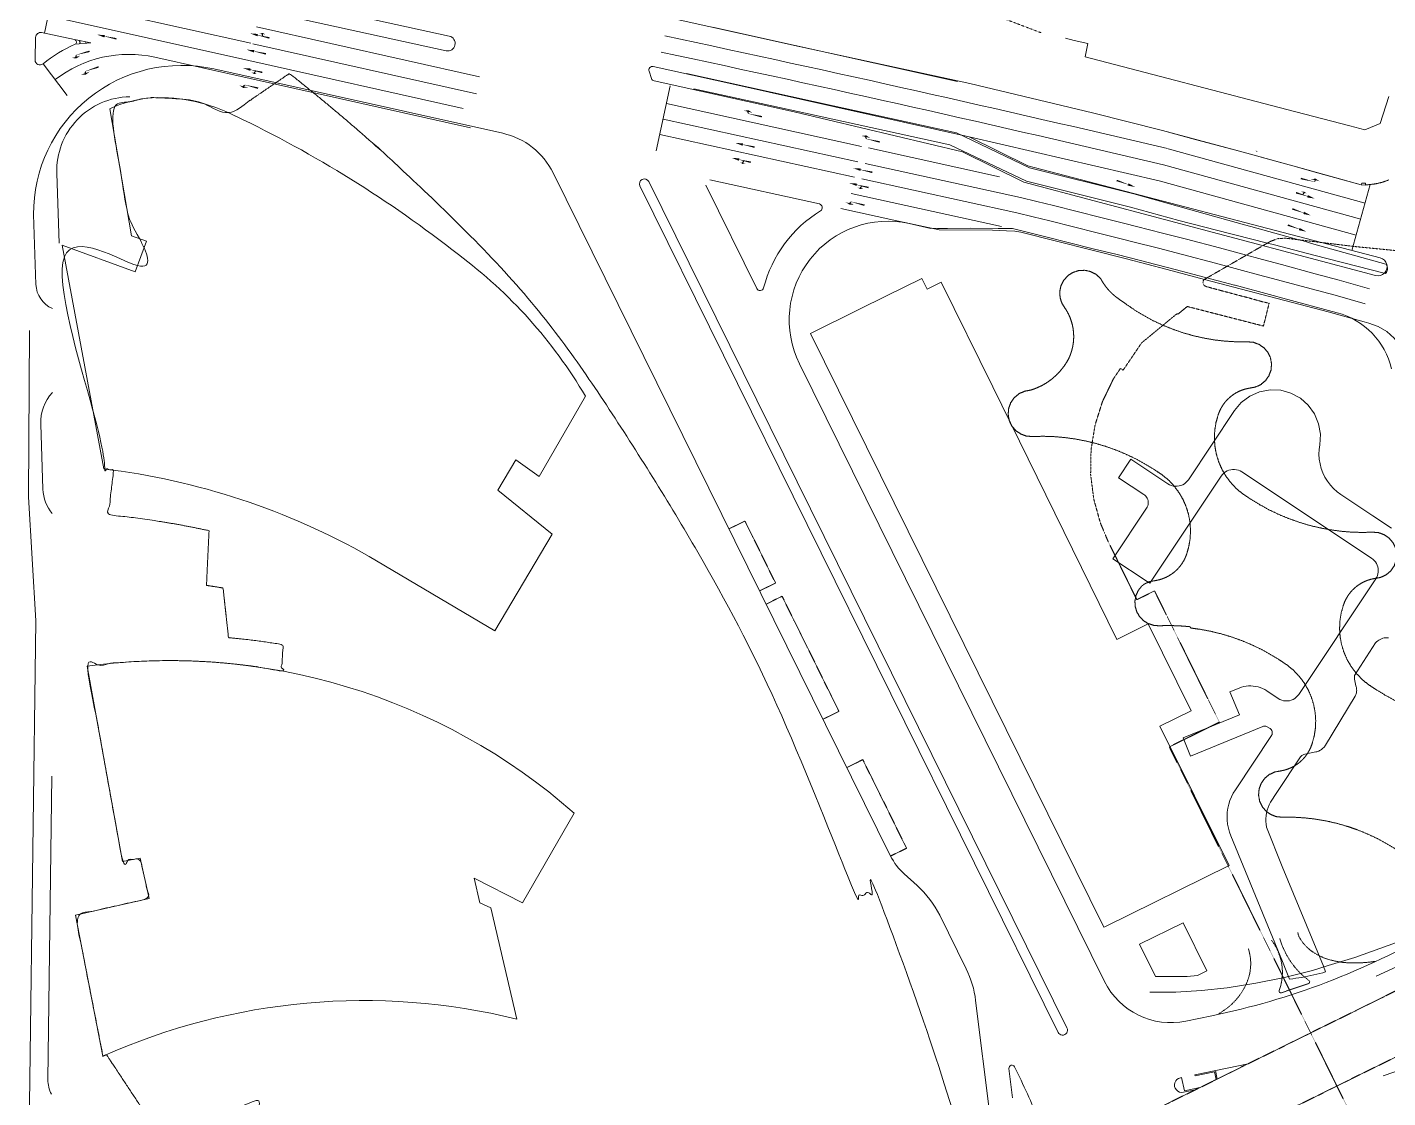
# Model space of a CAD drawing. Header units: millimetres. Extents: x 833924389 to 835767163, y 817400000 to 818811854.
# Drawn here: x 834952826 to 835228338, y 818385841 to 818602668 of the extents above; entities that cross this region are included whole.
import ezdxf

# ---------------------------------------------------------------- set-up
doc = ezdxf.new("R2010")
doc.units = ezdxf.units.MM
doc.header["$LTSCALE"] = 10
doc.header["$MEASUREMENT"] = 0
for name, pattern in [('11NW24A$0$DGN Style 5', [6.686246, 2.865534, -3.820712]), ('DGN Style 2', [15.39188, 9.235128, -6.156752]), ('DGN Style 3', [21.548632, 15.39188, -6.156752]), ('HIDDEN', [0.375, 0.25, -0.125])]:
    doc.linetypes.add(name, pattern=pattern)
doc.layers.add('01_Base_Plan', color=5, linetype='Continuous', lineweight=5)

msp = doc.modelspace()

# ---------------------------------------------------------------- hatches: boundary and pattern name
at = {"layer": '01_Base_Plan'}
h = msp.add_hatch(color=256, dxfattribs=at)
edge = h.paths.add_edge_path()
edge.add_line((835000670, 818600834), (835000588, 818600743))
edge.add_spline(control_points=[(835000588, 818600743), (835000395, 818600872), (835000287, 818601099), (835000326, 818601364)], knot_values=[0, 0, 0, 0, 1, 1, 1, 1], weights=[1, 0.9003281, 0.9003281, 1], degree=3, periodic=0)
edge.add_line((835000326, 818601364), (835000620, 818601283))
edge.add_spline(control_points=[(835000620, 818601283), (835000548, 818601150), (835000557, 818600981), (835000670, 818600834)], knot_values=[0, 0, 0, 0, 1, 1, 1, 1], weights=[1, 0.9003281, 0.9003281, 1], degree=3, periodic=0)
h = msp.add_hatch(color=256, dxfattribs=at)
edge = h.paths.add_edge_path()
edge.add_line((834962858, 818596706), (834962564, 818596625))
edge.add_spline(control_points=[(834962564, 818596625), (834962537, 818596909), (834962706, 818597101), (834962924, 818597131)], knot_values=[0, 0, 0, 0, 1, 1, 1, 1], weights=[1, 0.8263597, 0.8263597, 1], degree=3, periodic=0)
edge.add_line((834962924, 818597131), (834962945, 818597075))
edge.add_spline(control_points=[(834962945, 818597075), (834962793, 818596965), (834962781, 818596804), (834962858, 818596706)], knot_values=[0, 0, 0, 0, 1, 1, 1, 1], weights=[1, 0.8263597, 0.8263597, 1], degree=3, periodic=0)
h = msp.add_hatch(color=256, dxfattribs=at)
edge = h.paths.add_edge_path()
edge.add_line((834964754, 818593413), (834964464, 818593318))
edge.add_spline(control_points=[(834964464, 818593318), (834964423, 818593600), (834964582, 818593800), (834964798, 818593841)], knot_values=[0, 0, 0, 0, 1, 1, 1, 1], weights=[1, 0.8263597, 0.8263597, 1], degree=3, periodic=0)
edge.add_line((834964798, 818593841), (834964823, 818593786))
edge.add_spline(control_points=[(834964823, 818593786), (834964676, 818593668), (834964672, 818593507), (834964754, 818593413)], knot_values=[0, 0, 0, 0, 1, 1, 1, 1], weights=[1, 0.8263597, 0.8263597, 1], degree=3, periodic=0)
h = msp.add_hatch(color=256, dxfattribs=at)
edge = h.paths.add_edge_path()
edge.add_line((834999214, 818593738), (834999182, 818593856))
edge.add_spline(control_points=[(834999182, 818593856), (834998950, 818593825), (834998755, 818593669), (834998671, 818593414)], knot_values=[0, 0, 0, 0, 1, 1, 1, 1], weights=[1, 0.9003281, 0.9003281, 1], degree=3, periodic=0)
edge.add_line((834998671, 818593414), (834998971, 818593357))
edge.add_spline(control_points=[(834998971, 818593357), (834998965, 818593508), (834999048, 818593655), (834999214, 818593738)], knot_values=[0, 0, 0, 0, 1, 1, 1, 1], weights=[1, 0.9003281, 0.9003281, 1], degree=3, periodic=0)
h = msp.add_hatch(color=256, dxfattribs=at)
edge = h.paths.add_edge_path()
edge.add_line((834996796, 818590641), (834996500, 818590714))
edge.add_spline(control_points=[(834996500, 818590714), (834996616, 818590975), (834996856, 818591060), (834997061, 818590980)], knot_values=[0, 0, 0, 0, 1, 1, 1, 1], weights=[1, 0.8263597, 0.8263597, 1], degree=3, periodic=0)
edge.add_line((834997061, 818590980), (834997052, 818590920))
edge.add_spline(control_points=[(834997052, 818590920), (834996866, 818590898), (834996777, 818590764), (834996796, 818590641)], knot_values=[0, 0, 0, 0, 1, 1, 1, 1], weights=[1, 0.8263597, 0.8263597, 1], degree=3, periodic=0)
h = msp.add_hatch(color=256, dxfattribs=at)
edge = h.paths.add_edge_path()
edge.add_line((835098955, 818585510), (835098658, 818585578))
edge.add_spline(control_points=[(835098658, 818585578), (835098643, 818585293), (835098819, 818585108), (835099038, 818585088)], knot_values=[0, 0, 0, 0, 1, 1, 1, 1], weights=[1, 0.8263597, 0.8263597, 1], degree=3, periodic=0)
edge.add_line((835099038, 818585088), (835099058, 818585145))
edge.add_spline(control_points=[(835099058, 818585145), (835098901, 818585248), (835098882, 818585409), (835098955, 818585510)], knot_values=[0, 0, 0, 0, 1, 1, 1, 1], weights=[1, 0.8263597, 0.8263597, 1], degree=3, periodic=0)
h = msp.add_hatch(color=256, dxfattribs=at)
edge = h.paths.add_edge_path()
edge.add_line((835122803, 818580408), (835122505, 818580476))
edge.add_spline(control_points=[(835122505, 818580476), (835122490, 818580191), (835122667, 818580006), (835122886, 818579986)], knot_values=[0, 0, 0, 0, 1, 1, 1, 1], weights=[1, 0.8263597, 0.8263597, 1], degree=3, periodic=0)
edge.add_line((835122886, 818579986), (835122905, 818580043))
edge.add_spline(control_points=[(835122905, 818580043), (835122748, 818580147), (835122729, 818580307), (835122803, 818580408)], knot_values=[0, 0, 0, 0, 1, 1, 1, 1], weights=[1, 0.8263597, 0.8263597, 1], degree=3, periodic=0)
h = msp.add_hatch(color=256, dxfattribs=at)
edge = h.paths.add_edge_path()
edge.add_line((835098115, 818575543), (835098082, 818575660))
edge.add_spline(control_points=[(835098082, 818575660), (835097851, 818575631), (835097654, 818575475), (835097570, 818575221)], knot_values=[0, 0, 0, 0, 1, 1, 1, 1], weights=[1, 0.9003281, 0.9003281, 1], degree=3, periodic=0)
edge.add_line((835097570, 818575221), (835097870, 818575163))
edge.add_spline(control_points=[(835097870, 818575163), (835097865, 818575314), (835097948, 818575461), (835098115, 818575543)], knot_values=[0, 0, 0, 0, 1, 1, 1, 1], weights=[1, 0.9003281, 0.9003281, 1], degree=3, periodic=0)
h = msp.add_hatch(color=256, dxfattribs=at)
edge = h.paths.add_edge_path()
edge.add_line((835121959, 818570432), (835121927, 818570549))
edge.add_spline(control_points=[(835121927, 818570549), (835121696, 818570520), (835121499, 818570365), (835121413, 818570111)], knot_values=[0, 0, 0, 0, 1, 1, 1, 1], weights=[1, 0.9003281, 0.9003281, 1], degree=3, periodic=0)
edge.add_line((835121413, 818570111), (835121713, 818570052))
edge.add_spline(control_points=[(835121713, 818570052), (835121708, 818570203), (835121792, 818570350), (835121959, 818570432)], knot_values=[0, 0, 0, 0, 1, 1, 1, 1], weights=[1, 0.9003281, 0.9003281, 1], degree=3, periodic=0)
h = msp.add_hatch(color=256, dxfattribs=at)
edge = h.paths.add_edge_path()
edge.add_line((835213513, 818571718), (835213809, 818571646))
edge.add_spline(control_points=[(835213809, 818571646), (835213694, 818571385), (835213454, 818571298), (835213249, 818571378)], knot_values=[0, 0, 0, 0, 1, 1, 1, 1], weights=[1, 0.8263597, 0.8263597, 1], degree=3, periodic=0)
edge.add_line((835213249, 818571378), (835213257, 818571438))
edge.add_spline(control_points=[(835213257, 818571438), (835213444, 818571460), (835213533, 818571595), (835213513, 818571718)], knot_values=[0, 0, 0, 0, 1, 1, 1, 1], weights=[1, 0.8263597, 0.8263597, 1], degree=3, periodic=0)
h = msp.add_hatch(color=256, dxfattribs=at)
edge = h.paths.add_edge_path()
edge.add_line((835119574, 818566978), (835119279, 818567056))
edge.add_spline(control_points=[(835119279, 818567056), (835119398, 818567315), (835119640, 818567397), (835119844, 818567313)], knot_values=[0, 0, 0, 0, 1, 1, 1, 1], weights=[1, 0.8263597, 0.8263597, 1], degree=3, periodic=0)
edge.add_line((835119844, 818567313), (835119834, 818567254))
edge.add_spline(control_points=[(835119834, 818567254), (835119647, 818567235), (835119556, 818567102), (835119574, 818566978)], knot_values=[0, 0, 0, 0, 1, 1, 1, 1], weights=[1, 0.8263597, 0.8263597, 1], degree=3, periodic=0)
h = msp.add_hatch(color=256, dxfattribs=at)
edge = h.paths.add_edge_path()
edge.add_line((835210955, 818568829), (835210978, 818568710))
edge.add_spline(control_points=[(835210978, 818568710), (835211211, 818568722), (835211419, 818568863), (835211522, 818569111)], knot_values=[0, 0, 0, 0, 1, 1, 1, 1], weights=[1, 0.9003281, 0.9003281, 1], degree=3, periodic=0)
edge.add_line((835211522, 818569111), (835211227, 818569191))
edge.add_spline(control_points=[(835211227, 818569191), (835211221, 818569040), (835211127, 818568899), (835210955, 818568829)], knot_values=[0, 0, 0, 0, 1, 1, 1, 1], weights=[1, 0.9003281, 0.9003281, 1], degree=3, periodic=0)

# ---------------------------------------------------------------- linework, layer by layer
for p, q in [((834956331, 818601444), (834959221, 818615142)), ((834979101, 818613853), (835038285, 818600871)), ((835037637, 818597903), (834978478, 818610879)), ((834957803, 818608424), (834998089, 818599409)), ((834957081, 818604999), (834997719, 818595905)), ((834955733, 818601571), (834962415, 818600154)), ((834999250, 818602736), (835044423, 818592627)), ((835091604, 818602668), (835141206, 818591700)), ((834962415, 818600154), (834965741, 818599505)), ((834965741, 818599505), (834962513, 818599207)), ((834963337, 818599974), (834963568, 818599648)), ((834963568, 818599648), (834963397, 818599289)), ((834964623, 818599723), (834964730, 818599572)), ((834964730, 818599572), (834964651, 818599405)), ((834998485, 818599321), (835043801, 818589180)), ((834956065, 818595246), (834960884, 818588849)), ((834997721, 818595905), (835041126, 818586192)), ((835096118, 818591081), (835079608, 818594712)), ((835049125, 818581177), (834990643, 818594215)), ((834998000, 818592256), (835042577, 818582280)), ((835079247, 818592268), (835078738, 818593733)), ((835108106, 818585556), (835079794, 818591782)), ((835080218, 818577600), (835083029, 818590805)), ((835082260, 818587194), (835121743, 818578527)), ((835081592, 818584054), (835121054, 818575390)), ((835080947, 818580926), (835120369, 818572272)), ((835123184, 818578210), (835149695, 818572393)), ((835182047, 818571536), (835143544, 818580474)), ((835127663, 818434800), (835059309, 818573179)), ((835161586, 818399091), (835076909, 818570517)), ((835163379, 818399977), (835078702, 818571402)), ((835100554, 818549744), (835090216, 818570672)), ((835091049, 818571736), (835113239, 818566872)), ((835221083, 818557453), (835224795, 818570799)), ((835131422, 818562905), (835135839, 818561933)), ((835134001, 818551800), (835126714, 818548200)), ((835134001, 818551800), (835126714, 818548200)), ((835134001, 818551800), (835135067, 818549642)), ((835134001, 818551800), (835135067, 818549642)), ((835135067, 818549642), (835137894, 818551032)), ((835135067, 818549642), (835137894, 818551032)), ((835137894, 818551032), (835148331, 818529815)), ((835137894, 818551032), (835148331, 818529815)), ((835126714, 818548200), (835121335, 818545543)), ((835126714, 818548200), (835121335, 818545543)), ((835121335, 818545543), (835111453, 818540662)), ((835121335, 818545543), (835111453, 818540662)), ((835111453, 818540662), (835170867, 818420379)), ((835111453, 818540662), (835170867, 818420379)), ((835170987, 818409412), (835109191, 818534515)), ((835148331, 818529815), (835173484, 818478687)), ((835148331, 818529815), (835173484, 818478687)), ((835173484, 818478687), (835179808, 818481811)), ((835173484, 818478687), (835179808, 818481811)), ((835179808, 818481811), (835188505, 818464202)), ((835179808, 818481811), (835188505, 818464202)), ((835188474, 818480982), (835188477, 818480981)), ((835188505, 818464202), (835182182, 818461079)), ((835188505, 818464202), (835182182, 818461079)), ((835182182, 818461079), (835196240, 818432912)), ((835182182, 818461079), (835196240, 818432912)), ((835171058, 818420473), (835196240, 818432912)), ((835171058, 818420473), (835196240, 818432912)), ((835130406, 818431184), (835133034, 818428825)), ((835142964, 818411953), (835137606, 818422799)), ((835186871, 818421285), (835178041, 818416924)), ((835186871, 818421285), (835178041, 818416924)), ((835191687, 818411534), (835186871, 818421285)), ((835191687, 818411534), (835186871, 818421285)), ((835170867, 818420379), (835171058, 818420473)), ((835170867, 818420379), (835171058, 818420473)), ((835178041, 818416924), (835181277, 818410378)), ((835178041, 818416924), (835181277, 818410378)), ((835181277, 818410378), (835187708, 818410401)), ((835181277, 818410378), (835187708, 818410401)), ((835187708, 818410401), (835189805, 818410605)), ((835187708, 818410401), (835189805, 818410605)), ((835189805, 818410605), (835191687, 818411534)), ((835189805, 818410605), (835191687, 818411534)), ((835147741, 818382466), (835144880, 818405555)), ((835187465, 818401365), (835192727, 818402450)), ((835152361, 818385841), (835151624, 818391785)), ((835189278, 818390507), (835200057, 818392730)), ((835189328, 818390262), (835193246, 818391070)), ((835193246, 818391070), (835193565, 818389524)), ((835193440, 818391365), (835193797, 818389638)), ((834952601, 818330564), (834953371, 818389568)), ((835186340, 818389901), (835186585, 818389952)), ((835186585, 818389952), (835187140, 818387258)), ((835189278, 818390507), (835189328, 818390262)), ((835186946, 818386963), (835189408, 818387471)), ((835187140, 818387258), (835190295, 818387909))]:
    msp.add_line(p, q, dxfattribs=at)
at = {"layer": '01_Base_Plan', "linetype": 'Continuous'}
for p, q in [((834954526, 818600613), (834954432, 818596040)), ((835096118, 818591081), (835143544, 818580474)), ((835108106, 818585556), (835142210, 818577444)), ((835155456, 818574609), (835143544, 818580474)), ((835154661, 818571303), (835142210, 818577444)), ((834959307, 818558922), (834958820, 818573071)), ((835155456, 818574609), (835226820, 818555953)), ((835154661, 818571303), (835225874, 818552391)), ((834954592, 818550581), (834954116, 818564743)), ((835139158, 818561933), (835137163, 818561928)), ((834956021, 818509090), (834955567, 818522286)), ((834956021, 818509090), (834955567, 818522286)), ((834957021, 818389520), (834957823, 818450986))]:
    msp.add_line(p, q, dxfattribs=at)
at = {"layer": '01_Base_Plan', "linetype": 'HIDDEN', "ltscale": 10}
msp.add_line((835201625, 818577628), (835201875, 818577492), dxfattribs=at)
at = {"layer": '01_Base_Plan', "linetype": 'HIDDEN', "ltscale": 5}
msp.add_line((835185879, 818544576), (835187698, 818546077), dxfattribs=at)
msp.add_line((835185879, 818544576), (835187698, 818546077), dxfattribs=at)
at = {"layer": '01_Base_Plan', "linetype": 'DGN Style 2'}
for p, q in [((835098162, 818502653), (835094934, 818501058)), ((835104362, 818490100), (835098162, 818502653)), ((835104362, 818490100), (835101134, 818488506)), ((835105691, 818487411), (835102463, 818485816)), ((835117205, 818464100), (835105691, 818487411)), ((835117205, 818464100), (835113978, 818462505)), ((835122033, 818454326), (835118806, 818452731)), ((835130891, 818436394), (835122033, 818454326)), ((835329567, 818456688), (835174001, 818379862)), ((835130891, 818436394), (835127663, 818434800)), ((835310068, 818433675), (835194558, 818376630))]:
    msp.add_line(p, q, dxfattribs=at)
at = {"layer": '01_Base_Plan', "linetype": '11NW24A$0$DGN Style 5', "flags": 128}
msp.add_lwpolyline([(835131670, 818609440), (835134285, 818608337), (835136440, 818607620), (835140304, 818606926), (835140410, 818606907), (835147150, 818605710), (835158131, 818601546)], dxfattribs=at)
at = {"layer": '01_Base_Plan', "linetype": 'Continuous', "flags": 128}
for points in [[(835103670, 818600000), (835078060, 818605663)], [(835164849, 818600000), (835163087, 818600429)], [(835168575, 818585302), (835143710, 818591270), (835107623, 818599126), (835103670, 818600000)], [(835207925, 818586001), (835167051, 818596654), (835167565, 818599339), (835164849, 818600000)], [(835228541, 818588611), (835226788, 818583136), (835223663, 818581889), (835220643, 818582678)], [(835198301, 818577560), (835182691, 818581725), (835168575, 818585302)], [(835220643, 818582678), (835207925, 818586001)], [(835209865, 818574376), (835208389, 818574782), (835202525, 818576397), (835198301, 818577560)], [(835228374, 818571664), (835228281, 818571627), (835228188, 818571591), (835228094, 818571556), (835228000, 818571522), (835227905, 818571488), (835227811, 818571455), (835227715, 818571423), (835227620, 818571392), (835227524, 818571361), (835227429, 818571332), (835227333, 818571302), (835227236, 818571274), (835227140, 818571246), (835227043, 818571219), (835226946, 818571193), (835226849, 818571167), (835226752, 818571142), (835226655, 818571118), (835226558, 818571094), (835226461, 818571071), (835226364, 818571049), (835226266, 818571027), (835226169, 818571006), (835226071, 818570987), (835225973, 818570969), (835225875, 818570952), (835225777, 818570936), (835225678, 818570921), (835225579, 818570907), (835225480, 818570893), (835225381, 818570880), (835225281, 818570868), (835225182, 818570857), (835225082, 818570846), (835224983, 818570835), (835224883, 818570824), (835224783, 818570814), (835224683, 818570804), (835224584, 818570794), (835224484, 818570783), (835224384, 818570773), (835224284, 818570762), (835224185, 818570752), (835224085, 818570740), (835223986, 818570728), (835223832, 818570709), (835223817, 818571098), (835223069, 818571099), (835222963, 818570769), (835209865, 818574376)]]:
    msp.add_lwpolyline(points, dxfattribs=at)
at = {"layer": '01_Base_Plan', "flags": 128}
for points in [[(835228559, 818571740), (835228188, 818571591), (835227811, 818571455), (835227429, 818571332), (835227043, 818571219), (835226655, 818571118), (835226266, 818571027), (835225875, 818570952), (835225281, 818570868), (835223838, 818570710), (835222963, 818570769), (835213392, 818573405), (835209865, 818574376), (835208390, 818574782), (835208389, 818574782), (835202666, 818576358), (835202525, 818576397), (835198301, 818577560), (835189315, 818579958), (835182691, 818581725), (835168575, 818585302), (835143710, 818591270), (835107623, 818599126), (835103670, 818600000)], [(835087829, 818590177), (835110407, 818585252), (835139684, 818578853), (835155153, 818571492), (835176251, 818566241), (835186039, 818563539), (835196293, 818560911), (835197340, 818560643), (835203964, 818558945), (835205407, 818558575), (835213392, 818556529), (835227900, 818552810), (835227930, 818552840), (835228051, 818553000), (835228141, 818553180), (835228211, 818553369), (835228262, 818553561), (835228281, 818553760), (835228270, 818553961), (835228230, 818554150), (835228180, 818554350), (835228090, 818554529), (835227980, 818554689), (835227973, 818554698), (835213392, 818558756), (835211171, 818559374), (835210294, 818559619), (835200609, 818562314), (835199342, 818562666), (835189661, 818565361), (835176935, 818568922), (835155753, 818574213), (835140992, 818581255), (835115998, 818586720), (835086303, 818593271)], [(835223753, 818567051), (835183840, 818578044)], [(835122496, 818575074), (835153932, 818568174), (835157301, 818567350), (835160670, 818566526), (835170248, 818564099), (835175095, 818562910), (835177476, 818562313), (835182721, 818560986), (835187573, 818559728), (835194244, 818557962), (835198987, 818556700), (835202978, 818555625), (835206822, 818554589), (835213646, 818552752), (835218509, 818551445), (835224660, 818549712)], [(835222856, 818563797), (835182943, 818574790)], [(835121811, 818571955), (835153209, 818565063), (835156540, 818564249), (835159895, 818563429), (835169471, 818561002), (835174323, 818559811), (835176692, 818559218), (835181924, 818557894), (835186758, 818556641), (835193419, 818554878), (835198155, 818553617), (835202141, 818552544), (835205986, 818551507), (835212810, 818549671), (835217654, 818548369), (835223786, 818546641)], [(835221960, 818560543), (835182047, 818571536)], [(835119705, 818568997), (835150149, 818562315)], [(835117604, 818565966), (835128315, 818563615), (835137502, 818561598), (835148321, 818561574), (835151112, 818561453), (835152787, 818561360), (835154002, 818561124), (835175432, 818555769), (835183630, 818553606), (835191220, 818551604), (835216280, 818544994), (835223565, 818542973), (835224490, 818542726), (835226403, 818542072), (835228146, 818541048), (835229648, 818539695), (835230843, 818538059), (835231708, 818536227), (835232210, 818534265), (835233463, 818527863), (835235074, 818521541), (835237037, 818515319), (835238176, 818512307)], [(834953305, 818541227), (834953093, 818507534), (834954583, 818482472), (834953371, 818389568)], [(835229111, 818501185), (835225286, 818503731), (835218853, 818508013), (835218076, 818508586), (835217358, 818509232), (835216705, 818509944), (835216124, 818510715), (835215621, 818511539), (835215199, 818512408), (835214863, 818513313), (835214615, 818514246), (835214459, 818515199), (835214396, 818516163), (835214426, 818517128), (835214548, 818518086), (835214682, 818520238), (835214327, 818522366), (835213501, 818524358), (835212247, 818526113), (835210629, 818527539), (835208732, 818528564), (835206652, 818529135), (835204497, 818529222), (835202378, 818528820), (835200404, 818527951), (835198677, 818526659), (835197286, 818525011), (835187979, 818511028), (835187740, 818510716), (835187463, 818510438), (835187152, 818510199), (835186813, 818510002), (835186451, 818509851), (835186072, 818509749), (835185683, 818509697), (835185290, 818509696), (835184901, 818509747), (835184522, 818509847), (835184159, 818509997), (835183819, 818510193), (835176327, 818515180), (835173833, 818511434), (835178933, 818508039), (835179141, 818507880), (835179327, 818507695), (835179486, 818507488), (835179617, 818507262), (835179718, 818507020), (835179786, 818506768), (835179821, 818506508), (835179821, 818506247), (835179788, 818505987), (835179720, 818505734), (835179621, 818505493), (835179490, 818505266), (835172672, 818495023), (835179605, 818490409), (835179738, 818490320), (835179738, 818490320), (835180165, 818490036), (835194628, 818511765), (835194866, 818512077), (835195143, 818512355), (835195454, 818512594), (835195793, 818512791), (835196156, 818512942), (835196535, 818513044), (835196924, 818513096), (835197316, 818513097), (835197705, 818513046), (835198084, 818512945), (835198447, 818512796), (835198787, 818512600), (835225066, 818495108), (835225353, 818494891), (835225612, 818494641), (835225839, 818494362), (835226031, 818494058), (835226186, 818493733), (835226300, 818493392), (835226373, 818493040), (835226403, 818492681), (835226390, 818492322), (835226334, 818491967), (835226236, 818491620), (835226097, 818491289), (835225901, 818490948), (835210321, 818467542), (835210083, 818467230), (835209806, 818466952), (835209495, 818466713), (835209156, 818466516), (835208793, 818466365), (835208414, 818466263), (835208025, 818466211), (835207633, 818466210), (835207244, 818466261), (835206865, 818466362), (835206502, 818466511), (835206162, 818466707), (835203833, 818468257), (835203416, 818468511), (835202980, 818468730), (835202527, 818468912), (835202062, 818469058), (835201586, 818469165), (835201102, 818469233), (835200615, 818469261), (835200127, 818469250), (835199642, 818469199), (835199162, 818469109), (835198692, 818468981), (835198233, 818468814), (835196370, 818468051), (835198280, 818463430), (835186882, 818458718), (835188415, 818455061), (835203032, 818461054), (835203187, 818461104), (835203347, 818461127), (835203510, 818461124), (835203670, 818461095), (835203896, 818461004), (835204502, 818460604), (835204698, 818460432), (835204844, 818460216), (835204894, 818460095), (835204928, 818459968), (835204946, 818459839), (835204946, 818459708), (835204929, 818459578), (835204895, 818459452), (835204845, 818459331), (835204780, 818459218), (835197472, 818448238), (835197049, 818447543), (835196684, 818446816), (835196379, 818446061), (835196137, 818445284), (835195959, 818444490), (835195845, 818443684), (835195798, 818442871), (835195817, 818442057), (835195902, 818441248), (835196053, 818440448), (835196268, 818439663), (835196547, 818438898), (835206991, 818413467), (835207915, 818411219), (835208467, 818409875), (835209082, 818409952), (835209696, 818410038), (835210309, 818410132), (835210921, 818410235), (835211532, 818410345), (835212140, 818410464), (835212747, 818410590), (835213353, 818410725), (835213956, 818410868), (835214558, 818411019), (835215157, 818411178), (835215755, 818411345), (835215291, 818412469), (835206965, 818432701), (835203797, 818440664), (835203712, 818441232), (835203670, 818441805), (835203671, 818442380), (835203715, 818442953), (835203801, 818443521), (835203930, 818444081), (835204101, 818444629), (835204312, 818445164), (835204562, 818445681), (835205861, 818447667), (835210683, 818454911), (835210794, 818455033), (835210919, 818455141), (835211054, 818455234), (835211200, 818455312), (835211354, 818455372), (835211513, 818455415), (835213767, 818455881), (835213967, 818455929), (835214163, 818455990), (835214354, 818456064), (835214540, 818456152), (835214719, 818456252), (835214891, 818456364), (835215055, 818456488), (835215209, 818456623), (835215354, 818456768), (835215489, 818456923), (835215612, 818457087), (835215724, 818457259), (835221699, 818467182), (835221786, 818467339), (835221860, 818467503), (835221922, 818467672), (835221971, 818467845), (835222007, 818468021), (835222029, 818468200), (835222037, 818468380), (835222032, 818468560), (835222013, 818468739), (835221981, 818468916), (835221935, 818469090), (835221876, 818469260), (835221605, 818470643), (835221590, 818470772), (835221582, 818470944), (835221587, 818471074), (835221596, 818471369), (835225871, 818477964), (835226070, 818478179), (835226289, 818478373), (835226527, 818478545), (835226780, 818478691), (835227047, 818478812), (835227324, 818478906), (835227610, 818478971), (835227900, 818479008), (835228193, 818479015), (835228485, 818478994)], [(835250000, 818428876), (835248892, 818427702), (835246283, 818425388), (835242439, 818422989), (835242141, 818422828), (835238455, 818420832), (835234346, 818418923), (835230128, 818417270), (835221690, 818414239), (835216289, 818412604), (835213108, 818411640), (835207390, 818410236), (835201621, 818409056), (835195810, 818408101), (835190612, 818407540), (835185391, 818407246), (835180162, 818407219)], [(835246874, 818420303), (835237603, 818415793), (835225983, 818410444)], [(835227389, 818390299), (835233471, 818392406), (835240704, 818395213), (835247940, 818398331), (835278760, 818414145)]]:
    msp.add_lwpolyline(points, dxfattribs=at)
msp.add_lwpolyline([(834958475, 818592048, -0.2241879), (834978666, 818596582), (834978666, 818596583), (834997975, 818592262)], format="xyb", dxfattribs=at)
for points in [[(834968316, 818513210, -0.0995112), (835022090, 818495481), (835047508, 818480424), (835059118, 818500024), (835048109, 818508882), (835051744, 818515064), (835056472, 818511688), (835065880, 818527916, 0.0998214), (835040137, 818556623), (835040128, 818556629, 0.0556131), (834995039, 818584662), (834995036, 818584664, 0.1262887), (834978112, 818588387), (834978090, 818588397, 0.0873271), (834969547, 818586165), (834973961, 818560434), (834976980, 818559320), (834974683, 818553101), (834959913, 818558555)], [(834964942, 818473257), (834972118, 818433716), (834975677, 818434362), (834977520, 818426234), (834962583, 818422847), (834968166, 818394266, -0.167027), (835051939, 818401772), (835046679, 818424321), (835044495, 818425300), (835043337, 818430323), (835053089, 818425356), (835063596, 818443490, 0.2173474)]]:
    msp.add_lwpolyline(points, format="xyb", close=True, dxfattribs=at)
at = {"layer": '01_Base_Plan', "linetype": 'Continuous', "flags": 128}
msp.add_lwpolyline([(835135839, 818561933), (835143915, 818561934), (835149438, 818561907), (835152351, 818561882), (835159109, 818560230), (835168684, 818557803), (835173539, 818556612), (835178274, 818555425), (835181116, 818554701), (835184021, 818553951), (835187855, 818552950), (835197324, 818550430), (835197461, 818550394), (835205141, 818548324), (835207104, 818547794), (835218082, 818544846, -0.2769183), (835229094, 818533456)], format="xyb", dxfattribs=at)
at = {"layer": '01_Base_Plan', "linetype": 'HIDDEN', "ltscale": 20}
msp.add_lwpolyline([(835235513, 818556888), (835221697, 818558239), (835207703, 818559932), (835206177, 818559881), (835204551, 818559281), (835200921, 818557207), (835191666, 818551858), (835191140, 818551559), (835191035, 818551411), (835190939, 818551204), (835190917, 818550932), (835191077, 818550473), (835191282, 818550265), (835191584, 818550137), (835194598, 818549320), (835195912, 818548972), (835198668, 818548237), (835199828, 818547942), (835202920, 818547077), (835204311, 818546758), (835203157, 818542144), (835187733, 818546105), (835185879, 818544576), (835185638, 818544637), (835178497, 818538748), (835174746, 818533211), (835174215, 818533571), (835172776, 818531448), (835170571, 818526872), (835169058, 818522071), (835168250, 818517103), (835168164, 818512070), (835168801, 818507077), (835170149, 818502222), (835171722, 818498471), (835177518, 818486736), (835181105, 818488508), (835194236, 818461925), (835184104, 818456920), (835287927, 818246731)], dxfattribs=at)
at = {"layer": '01_Base_Plan', "linetype": 'DGN Style 3', "flags": 128}
for points in [[(835225980, 818413485), (835224387, 818413292), (835223690, 818413229), (835222892, 818413178), (835222092, 818413153), (835221292, 818413151), (835220492, 818413174), (835219794, 818413214), (835219196, 818413271), (835218601, 818413351), (835218011, 818413453), (835217423, 818413577), (835216842, 818413723), (835216171, 818413921), (835215603, 818414117), (835215046, 818414340), (835214592, 818414548), (835214059, 818414824), (835213541, 818415127), (835213039, 818415455), (835212637, 818415753), (835212253, 818416073), (835212032, 818416275), (835211818, 818416486), (835211478, 818416852), (835211160, 818417238), (835210981, 818417478), (835210809, 818417725), (835210544, 818418148), (835210358, 818418492), (835210221, 818418883), (835210110, 818419308)], [(835193909, 818402692), (835195507, 818403789), (835195907, 818404089), (835196371, 818404470), (835196744, 818404803), (835197172, 818405223), (835197581, 818405662), (835197969, 818406119), (835198274, 818406515), (835198622, 818407005), (835198944, 818407510), (835199243, 818408031), (835199473, 818408475), (835199725, 818409019), (835199952, 818409574), (835200117, 818410046), (835200258, 818410526), (835200372, 818411013), (835200463, 818411504), (835200529, 818411999), (835200568, 818412498), (835200583, 818412998), (835200571, 818413498), (835200525, 818414096), (835200457, 818414591), (835200367, 818415071), (835200239, 818415596), (835200083, 818416087)], [(835206447, 818418135), (835206764, 818417186), (835206915, 818416779), (835207139, 818416223), (835207427, 818415584), (835207696, 818415048), (835208034, 818414435), (835208345, 818413922), (835208731, 818413339), (835209083, 818412853), (835209452, 818412380), (835209839, 818411921), (835210242, 818411476), (835210805, 818410908), (835211320, 818410433), (835211855, 818409982), (835212489, 818409495), (835212529, 818409327), (835212517, 818409228), (835212483, 818409134), (835212427, 818409051), (835212353, 818408986), (835206742, 818407116), (835206614, 818407108), (835206519, 818407136), (835206434, 818407189), (835206370, 818407266), (835206332, 818407358), (835206321, 818407457), (835206339, 818407555), (835206452, 818407877), (835206571, 818408259), (835206651, 818408548), (835206743, 818408937), (835206804, 818409230), (835206872, 818409625), (835206913, 818409922), (835206955, 818410320), (835206976, 818410619), (835206992, 818411019), (835206993, 818411419), (835206979, 818411818), (835206950, 818412217), (835206919, 818412516), (835206864, 818412912), (835206813, 818413207), (835206686, 818413794), (835206528, 818414373), (835206337, 818414941), (835206192, 818415314), (835206074, 818415590), (835205948, 818415862), (835205769, 818416220), (835205476, 818416743), (835204791, 818417766)]]:
    msp.add_lwpolyline(points, dxfattribs=at)
at = {"layer": '01_Base_Plan'}
for centre, radius, start, end in [((834955526, 818600592), 1000, 78.03009, 178.82089), ((834103260, 814001802), 4702089, 76.715726, 77.987069), ((834962312, 818599665), 500, 293.79639, 78.03009), ((834103260, 814001802), 4698716, 76.715726, 77.987069), ((835079447, 818593979), 750, 77.59855, 199.15699), ((835079955, 818592514), 750, 199.15699, 257.59855), ((835077805, 818570960), 1000, 26.28742, 206.28742), ((835113078, 818566140), 750, 301.66971, 77.63566), ((835138422, 818440114), 12000, 206.28742, 228.08883), ((835162432, 818549359), 150000, 281.6521, 300.10395), ((835162482, 818399534), 1000, 206.28742, 26.28742), ((835152220, 818391859), 600, 26.22356, 187.06288), ((835186643, 818388432), 1500, 101.6521, 281.6521)]:
    msp.add_arc(centre, radius, start, end, dxfattribs=at)
at = {"layer": '01_Base_Plan', "extrusion": (0, 0, -1)}
for centre, radius, start, end in [((-835037961, 818599387), 1519, 102.31329, 282.31329), ((-834973811, 818573588), 28000, 50.67098, 66.20361), ((-834984115, 818564934), 30000, 359.63582, 102.56841), ((-834955432, 818596020), 1000, 230.67098, 1.17911), ((-835045861, 818566536), 15000, 102.56841, 153.71258), ((-835127123, 818543373), 26000, 14.51133, 58.33029), ((-835127123, 818543373), 20000, 333.71258, 102.41347), ((-835101226, 818550076), 750, 194.51133, 333.71258), ((-835119674, 818413942), 20000, 131.91117, 153.71258), ((-835125032, 818403095), 20000, 153.71258, 172.93712), ((-835184436, 818416056), 15000, 258.3479, 333.7128), ((-834973343, 818303749), 200000, 153.77644, 157.25052)]:
    msp.add_arc(centre, radius, start, end, dxfattribs=at)
at = {"layer": '01_Base_Plan', "linetype": 'Continuous', "extrusion": (0, 0, -1)}
for centre, radius, start, end in [((-834973811, 818573588), 15000, 358.02662, 89.14174), ((-834960089, 818550770), 5500, 292.98536, 358.02662), ((-834960089, 818550770), 5500, 292.98536, 358.02662), ((-834964117, 818509369), 8100, 320.24855, 358.02662), ((-834964117, 818509369), 8100, 320.24855, 358.02662), ((-834963020, 818389442), 6000, 331.59621, 0.74755)]:
    msp.add_arc(centre, radius, start, end, dxfattribs=at)
at = {"layer": '01_Base_Plan', "linetype": 'Continuous'}
for centre, radius, start, end in [((835226347, 818554172), 1843, 255.1275, 75.57292), ((834964561, 818522596), 9000, 137.55915, 181.97338), ((834964561, 818522596), 9000, 137.55915, 181.97338)]:
    msp.add_arc(centre, radius, start, end, dxfattribs=at)
at = {"layer": '01_Base_Plan'}
msp.add_rational_spline([(835132980, 818242837), (835127169, 818244107), (835121358, 818245377), (835121450, 818245852), (835121542, 818246326), (835119348, 818246844), (835117154, 818247363), (835117286, 818247917), (835117415, 818248472), (835115229, 818249074), (835113042, 818249676), (835113345, 818250757), (835113639, 818251840), (835109124, 818252323), (835104609, 818252806), (835103895, 818250893), (835103157, 818248989), (835097589, 818251150), (835092020, 818253311), (835092670, 818254996), (835093302, 818256687), (835085844, 818260169), (835078387, 818263650), (835072507, 818254151), (835066078, 818245015), (835061216, 818248425), (835056355, 818251834), (835050220, 818243196), (835043580, 818234939), (835040530, 818239384), (835037481, 818243828), (835072141, 818275762), (835084589, 818321217), (835092059, 818340541), (835080571, 818357782), (835068874, 818365692), (835059605, 818355040), (835057518, 818348699), (835057015, 818342042), (835057458, 818341752), (835057901, 818341462), (835053736, 818329402), (835042390, 818323566), (835031180, 818317552), (835022406, 818308342), (835001893, 818286206), (834993550, 818257203), (834986298, 818259414), (834979047, 818261624), (834979376, 818262456), (834979715, 818263284), (834970705, 818261932), (834961696, 818260580), (834966199, 818272232), (834971880, 818283358), (834962163, 818284884), (834952445, 818286409), (834962424, 818306546), (834976470, 818324090), (834975897, 818324778), (834975324, 818325466), (834972841, 818322291), (834970357, 818319115), (834967200, 818336507), (834964043, 818353898), (834980343, 818367039), (835000140, 818373856), (834999928, 818379717), (834999716, 818385578), (834989994, 818381641), (834980968, 818376299), (834974921, 818385439), (834968875, 818394580), (834968520, 818394424), (834968166, 818394266), (834965375, 818408556), (834962583, 818422847), (834970052, 818424540), (834977520, 818426234), (834976599, 818430298), (834975677, 818434362), (834973897, 818434039), (834972118, 818433716), (834968530, 818453487), (834964942, 818473257), (834984696, 818475940), (835004296, 818472303), (835004478, 818474950), (835004661, 818477597), (834999153, 818478538), (834993586, 818479035), (834993037, 818484057), (834992488, 818489079), (834990811, 818489370), (834989128, 818489624), (834989387, 818495157), (834989646, 818500690), (834979542, 818502914), (834969243, 818503894), (834969790, 818508423), (834970337, 818512952), (834969327, 818513088), (834968316, 818513210), (834964115, 818535883), (834959913, 818558555), (834967298, 818555828), (834974683, 818553101), (834975832, 818556210), (834976980, 818559320), (834975471, 818559877), (834973961, 818560434), (834971754, 818573299), (834969547, 818586165), (834973622, 818588033), (834978090, 818588397), (834978101, 818588392), (834978112, 818588387), (834986450, 818588677), (834994016, 818585159), (834999968, 818589225), (835005921, 818593291), (835032075, 818572656), (835054313, 818547852), (835092154, 818498998), (835114848, 818441520), (835117850, 818433971), (835120546, 818426307), (835122591, 818427115), (835124635, 818427923), (835136751, 818396981), (835145450, 818364910), (835158906, 818313422), (835161165, 818260253), (835154225, 818260083), (835147286, 818259914), (835147145, 818256275), (835146941, 818252640), (835144180, 818252778), (835141420, 818252915), (835141344, 818252143), (835141264, 818251370), (835137998, 818251762), (835134731, 818252153), (835133925, 818247482), (835132980, 818242837)], [1, 1, 1, 0.99988322558, 0.999768596935, 1, 1, 0.999873452076, 0.999750096025, 1, 1, 0.999801844545, 0.999615747204, 1, 1, 0.999651491932, 1, 1, 1, 0.999703635413, 0.999437799611, 1, 1, 0.998546016755, 1, 1, 1, 0.998027710227, 1, 1, 1, 0.961191051249, 1, 0.887781803038, 1, 0.748736387599, 1, 0.992656839472, 1, 1, 1, 0.928093887912, 1, 0.987447250484, 1, 0.972833789152, 1, 1, 1, 0.999727477069, 0.999485118097, 1, 1, 0.998663134338, 1, 1, 1, 0.994221316974, 1, 1, 1, 1, 1, 1, 1, 0.985000174843, 1, 1, 1, 0.991990116248, 1, 1, 1, 0.999995515966, 1, 1, 1, 1, 1, 1, 1, 1, 1, 1, 1, 0.98734816102, 1, 1, 1, 0.991865259761, 1, 1, 1, 0.997469577656, 1, 1, 1, 0.986753385689, 1, 1, 1, 0.999974873551, 1, 1, 1, 1, 1, 1, 1, 1, 1, 1, 1, 0.984863388982, 1, 1, 1, 0.972520800637, 1, 1, 1, 0.996308872049, 1, 0.990005380787, 1, 0.997569453049, 0.995549348312, 1, 1, 0.998533395465, 1, 0.994326171063, 1, 1, 1, 0.999230468193, 1, 1, 1, 0.99976722288, 1, 1, 1, 0.998605063352, 1], degree=2, knots=[0, 0, 0, 0.0166667, 0.0166667, 0.0333333, 0.0333333, 0.05, 0.05, 0.0666667, 0.0666667, 0.0833333, 0.0833333, 0.1, 0.1, 0.1166667, 0.1166667, 0.1333333, 0.1333333, 0.15, 0.15, 0.1666667, 0.1666667, 0.1833333, 0.1833333, 0.2, 0.2, 0.2166667, 0.2166667, 0.2333333, 0.2333333, 0.25, 0.25, 0.2666667, 0.2666667, 0.2833333, 0.2833333, 0.3, 0.3, 0.3166667, 0.3166667, 0.3333333, 0.3333333, 0.3371316, 0.3371316, 0.3409743, 0.3409743, 0.35, 0.35, 0.3666667, 0.3666667, 0.3833333, 0.3833333, 0.4, 0.4, 0.4166667, 0.4166667, 0.4333333, 0.4333333, 0.45, 0.45, 0.4666667, 0.4666667, 0.4833333, 0.4833333, 0.5, 0.5, 0.5166667, 0.5166667, 0.5333333, 0.5333333, 0.55, 0.55, 0.5666667, 0.5666667, 0.5833333, 0.5833333, 0.5866667, 0.5866667, 0.59, 0.59, 0.5933333, 0.5933333, 0.5966667, 0.5966667, 0.6, 0.6, 0.6166667, 0.6166667, 0.6333333, 0.6333333, 0.65, 0.65, 0.6666667, 0.6666667, 0.6833333, 0.6833333, 0.7, 0.7, 0.7166667, 0.7166667, 0.7333333, 0.7333333, 0.75, 0.75, 0.7541667, 0.7541667, 0.7583333, 0.7583333, 0.7625, 0.7625, 0.7666667, 0.7666667, 0.7833333, 0.7833333, 0.8, 0.8, 0.8166667, 0.8166667, 0.8333333, 0.8333333, 0.85, 0.85, 0.855455, 0.855455, 0.8653478, 0.8653478, 0.8666667, 0.8666667, 0.8833333, 0.8833333, 0.889758, 0.889758, 0.9, 0.9, 0.9166667, 0.9166667, 0.9333333, 0.9333333, 0.95, 0.95, 0.9666667, 0.9666667, 0.9833333, 0.9833333, 1, 1, 1], dxfattribs=at)
msp.add_open_spline([(835221087, 818440487), (835222118, 818440134), (835224136, 818439316), (835226108, 818438390), (835228027, 818437360), (835229887, 818436227), (835231684, 818434995), (835233250, 818433881), (835233612, 818433614), (835233963, 818433333), (835234303, 818433039), (835234631, 818432731), (835234947, 818432411), (835235250, 818432079), (835235539, 818431734), (835235815, 818431379), (835236076, 818431013), (835236323, 818430638), (835236555, 818430252), (835236772, 818429858), (835237714, 818428988), (835238811, 818428428), (835240016, 818428173), (835241246, 818428239), (835242416, 818428623), (835243447, 818429299), (835244266, 818430218), (835244818, 818431320), (835245064, 818432526), (835244988, 818433756), (835244596, 818434923), (835243913, 818435948), (835243463, 818436704), (835243079, 818437495), (835242764, 818438315), (835242520, 818439160), (835242348, 818440022), (835242251, 818440896), (835242228, 818441775), (835242280, 818442653), (835242407, 818443523), (835242607, 818444379), (835242879, 818445215), (835243222, 818446024), (835243645, 818446778), (835244118, 818447502), (835244638, 818448192), (835245203, 818448847), (835245811, 818449462), (835246458, 818450035), (835247142, 818450563), (835247860, 818451044), (835248609, 818451477), (835249385, 818451858), (835250184, 818452187), (835251004, 818452462), (835252213, 818452672), (835253327, 818453189), (835254269, 818453976), (835254975, 818454981), (835255397, 818456134), (835255506, 818457357), (835255294, 818458566), (835254776, 818459679), (835253988, 818460620), (835252982, 818461325), (835251829, 818461746), (835250606, 818461853), (835250502, 818461833), (835248357, 818461795), (835246212, 818461867), (835244073, 818462049), (835241947, 818462340), (835239839, 818462741), (835237754, 818463248), (835235697, 818463863), (835233675, 818464582), (835231693, 818465403), (835229755, 818466326), (835227867, 818467347), (835226034, 818468463), (835225593, 818468759), (835224244, 818469656), (835223005, 818470701), (835221894, 818471881), (835220925, 818473179), (835220110, 818474580), (835219461, 818476064), (835218985, 818477613), (835218688, 818479206), (835218576, 818480823), (835218648, 818482442), (835218905, 818484042), (835219343, 818485602), (835219599, 818486283), (835219917, 818486938), (835220293, 818487562), (835220724, 818488148), (835221207, 818488693), (835221737, 818489192), (835222311, 818489641), (835222923, 818490035), (835223568, 818490372), (835224242, 818490649), (835224938, 818490863), (835225650, 818491013), (835226860, 818491223), (835227974, 818491740), (835228916, 818492527), (835229622, 818493532), (835230043, 818494685), (835230152, 818495908), (835229940, 818497117), (835229422, 818498230), (835228634, 818499172), (835227629, 818499876), (835226475, 818500297), (835225252, 818500404), (835225149, 818500385), (835223003, 818500346), (835220858, 818500418), (835218720, 818500600), (835216594, 818500892), (835214485, 818501292), (835212400, 818501800), (835210344, 818502414), (835208322, 818503133), (835206339, 818503955), (835204401, 818504877), (835202514, 818505898), (835200681, 818507014), (835200240, 818507310), (835198890, 818508207), (835197652, 818509252), (835196541, 818510432), (835195571, 818511730), (835194757, 818513131), (835194107, 818514615), (835193631, 818516164), (835193335, 818517758), (835193222, 818519374), (835193295, 818520993), (835193551, 818522593), (835193989, 818524153), (835194246, 818524834), (835194563, 818525489), (835194939, 818526113), (835195370, 818526700), (835195853, 818527245), (835196384, 818527743), (835196957, 818528192), (835197569, 818528586), (835198215, 818528923), (835198888, 818529200), (835199584, 818529414), (835200296, 818529564), (835201506, 818529774), (835202620, 818530291), (835203562, 818531078), (835204268, 818532083), (835204690, 818533236), (835204798, 818534459), (835204586, 818535668), (835204069, 818536782), (835203280, 818537723), (835202275, 818538428), (835201121, 818538848), (835199898, 818538955), (835199795, 818538936), (835197617, 818538950), (835195443, 818539081), (835193279, 818539330), (835191131, 818539696), (835189007, 818540177), (835186912, 818540772), (835184852, 818541479), (835182833, 818542297), (835180861, 818543222), (835178942, 818544253), (835177082, 818545386), (835175285, 818546618), (835173719, 818547732), (835173357, 818547998), (835173006, 818548279), (835172666, 818548574), (835172338, 818548881), (835172022, 818549202), (835171719, 818549534), (835171430, 818549878), (835171154, 818550233), (835170893, 818550599), (835170646, 818550975), (835170414, 818551360), (835170169, 818551798), (835169255, 818552624), (835168158, 818553184), (835166953, 818553440), (835165723, 818553373), (835164553, 818552989), (835163523, 818552314), (835162703, 818551394), (835162152, 818550293), (835161905, 818549086), (835161981, 818547857), (835162374, 818546689), (835163056, 818545664), (835163506, 818544909), (835163890, 818544118), (835164205, 818543297), (835164449, 818542453), (835164621, 818541590), (835164718, 818540717), (835164741, 818539838), (835164689, 818538960), (835164562, 818538090), (835164444, 818537583), (835164401, 818537412), (835164355, 818537241), (835164307, 818537072), (835164256, 818536903), (835164202, 818536735), (835164145, 818536568), (835164085, 818536402), (835164023, 818536237), (835163958, 818536073), (835163891, 818535911), (835163820, 818535749), (835163747, 818535588), (835163324, 818534835), (835162851, 818534111), (835162331, 818533420), (835161766, 818532766), (835161158, 818532151), (835160511, 818531578), (835159827, 818531050), (835159109, 818530568), (835158360, 818530136), (835157585, 818529754), (835157314, 818529643), (835157585, 818529754), (835156785, 818529425), (835155965, 818529151), (835154756, 818528940), (835153642, 818528424), (835152700, 818527637), (835151994, 818526632), (835151572, 818525479), (835151464, 818524256), (835151675, 818523047), (835152193, 818521933), (835152982, 818520992), (835153987, 818520287), (835155140, 818519867), (835156363, 818519760), (835156467, 818519779), (835158613, 818519817), (835160757, 818519746), (835162896, 818519564), (835165022, 818519272), (835167130, 818518872), (835169215, 818518364), (835171272, 818517750), (835173294, 818517031), (835175276, 818516209), (835177214, 818515287), (835179102, 818514266), (835180935, 818513150), (835181376, 818512854), (835182725, 818511957), (835183964, 818510912), (835185075, 818509732), (835186044, 818508434), (835186859, 818507033), (835187509, 818505548), (835187985, 818503999), (835188281, 818502406), (835188393, 818500790), (835188321, 818499171), (835188064, 818497571), (835187626, 818496011), (835187370, 818495329), (835187052, 818494674), (835186676, 818494051), (835186245, 818493464), (835185762, 818492919), (835185232, 818492420), (835184658, 818491972), (835184046, 818491578), (835183401, 818491241), (835182727, 818490964), (835182031, 818490750), (835181319, 818490600), (835180109, 818490389), (835179406, 818490063), (835179047, 818489897), (835179004, 818489862), (835178607, 818489548), (835178490, 818489451), (835178476, 818489439), (835177999, 818488827), (835177799, 818488571), (835177339, 818487550), (835177132, 818486449), (835177192, 818485331), (835177514, 818484258), (835178080, 818483292), (835178858, 818482487), (835179805, 818481889), (835180866, 818481532), (835181982, 818481435), (835182507, 818481455), (835183033, 818481469), (835183559, 818481476), (835184084, 818481477), (835184610, 818481471), (835185136, 818481459), (835185661, 818481440), (835186186, 818481415), (835186711, 818481383), (835187236, 818481345), (835187760, 818481300), (835188041, 818481273), (835188292, 818481248), (835188474, 818480982), (835188477, 818480981), (835190376, 818480721), (835192484, 818480321), (835194569, 818479813), (835196625, 818479199), (835198648, 818478480), (835200630, 818477658), (835202568, 818476736), (835204456, 818475715), (835206288, 818474599), (835206729, 818474303), (835208079, 818473406), (835209317, 818472360), (835210428, 818471181), (835211398, 818469882), (835212213, 818468482), (835212862, 818466997), (835213338, 818465448), (835213635, 818463855), (835213747, 818462239), (835213675, 818460620), (835213477, 818459389), (835213502, 818459385), (835213418, 818459020), (835212980, 818457460), (835212723, 818456778), (835212406, 818456123), (835212030, 818455500), (835211599, 818454913), (835211116, 818454368), (835210585, 818453869), (835210012, 818453421), (835209400, 818453027), (835208754, 818452690), (835208081, 818452413), (835207385, 818452199), (835206673, 818452049), (835205463, 818451838), (835204349, 818451322), (835203407, 818450534), (835202701, 818449530), (835202280, 818448377), (835202171, 818447154), (835202383, 818445944), (835202901, 818444831), (835203689, 818443890), (835204694, 818443185), (835205848, 818442765), (835207071, 818442657), (835207174, 818442677), (835209352, 818442663), (835211527, 818442531), (835213690, 818442282), (835215838, 818441917), (835217962, 818441436), (835220057, 818440841), (835221087, 818440487)], degree=1, knots=[0, 0, 0.0024453, 0.0073359, 0.0122265, 0.0171171, 0.0220077, 0.0268983, 0.0312144, 0.032224, 0.0332336, 0.0342432, 0.0352528, 0.0362624, 0.037272, 0.0382816, 0.0392912, 0.0403008, 0.0413104, 0.04232, 0.0433296, 0.0462093, 0.0489749, 0.0517405, 0.054506, 0.0572716, 0.0600372, 0.0628028, 0.0655683, 0.0683339, 0.0710995, 0.073865, 0.0766306, 0.0786046, 0.0805786, 0.0825526, 0.0845266, 0.0865005, 0.0884745, 0.0904485, 0.0924225, 0.0943965, 0.0963705, 0.0983445, 0.1003184, 0.1022595, 0.1042005, 0.1061416, 0.1080826, 0.1100236, 0.1119647, 0.1139057, 0.1158467, 0.1177878, 0.1197288, 0.1216698, 0.1236109, 0.1263676, 0.1291243, 0.131881, 0.1346377, 0.1373944, 0.1401511, 0.1429078, 0.1456644, 0.1484211, 0.1511778, 0.1539345, 0.1566912, 0.1569272, 0.1617458, 0.1665643, 0.1713829, 0.1762014, 0.18102, 0.1858385, 0.190657, 0.1954756, 0.2002941, 0.2051127, 0.2099312, 0.2147498, 0.2159424, 0.2195807, 0.2232191, 0.2268574, 0.2304958, 0.2341341, 0.2377725, 0.2414108, 0.2450492, 0.2486875, 0.2523259, 0.2559642, 0.2596026, 0.2612373, 0.262872, 0.2645067, 0.2661414, 0.2677761, 0.2694108, 0.2710455, 0.2726802, 0.2743149, 0.2759496, 0.2775843, 0.2792191, 0.2819757, 0.2847324, 0.2874891, 0.2902458, 0.2930025, 0.2957592, 0.2985159, 0.3012726, 0.3040293, 0.306786, 0.3095427, 0.3122994, 0.3125354, 0.3173539, 0.3221725, 0.326991, 0.3318096, 0.3366281, 0.3414467, 0.3462652, 0.3510837, 0.3559023, 0.3607208, 0.3655394, 0.3703579, 0.3715505, 0.3751889, 0.3788272, 0.3824656, 0.3861039, 0.3897423, 0.3933806, 0.397019, 0.4006573, 0.4042957, 0.407934, 0.4115724, 0.4152108, 0.4168455, 0.4184802, 0.4201149, 0.4217496, 0.4233843, 0.425019, 0.4266537, 0.4282884, 0.4299231, 0.4315578, 0.4331925, 0.4348272, 0.4375839, 0.4403406, 0.4430973, 0.445854, 0.4486107, 0.4513674, 0.4541241, 0.4568808, 0.4596375, 0.4623942, 0.4651509, 0.4679076, 0.4681436, 0.4730342, 0.4779248, 0.4828154, 0.487706, 0.4925966, 0.4974872, 0.5023778, 0.5072684, 0.512159, 0.5170496, 0.5219402, 0.5268308, 0.5311468, 0.5321564, 0.533166, 0.5341757, 0.5351853, 0.5361949, 0.5372045, 0.5382141, 0.5392237, 0.5402333, 0.5412429, 0.5422525, 0.5433798, 0.5461454, 0.548911, 0.5516766, 0.5544421, 0.5572077, 0.5599733, 0.5627388, 0.5655044, 0.56827, 0.5710356, 0.5738011, 0.5765667, 0.5785407, 0.5805147, 0.5824887, 0.5844626, 0.5864366, 0.5884106, 0.5903846, 0.5923586, 0.5943326, 0.5955023, 0.5958982, 0.5962941, 0.59669, 0.5970859, 0.5974818, 0.5978777, 0.5982737, 0.5986696, 0.5990655, 0.5994614, 0.5998573, 0.6002532, 0.6021942, 0.6041353, 0.6060763, 0.6080174, 0.6099584, 0.6118994, 0.6138405, 0.6157815, 0.6177225, 0.6196636, 0.62032, 0.6209763, 0.6229174, 0.6248584, 0.6276151, 0.6303718, 0.6331285, 0.6358852, 0.6386419, 0.6413986, 0.6441553, 0.646912, 0.6496687, 0.6524254, 0.6551821, 0.6579388, 0.6581748, 0.6629933, 0.6678119, 0.6726304, 0.6774489, 0.6822675, 0.687086, 0.6919046, 0.6967231, 0.7015417, 0.7063602, 0.7111787, 0.7159973, 0.7171899, 0.7208282, 0.7244666, 0.7281049, 0.7317433, 0.7353817, 0.73902, 0.7426584, 0.7462967, 0.7499351, 0.7535734, 0.7572118, 0.7608501, 0.7624848, 0.7641195, 0.7657542, 0.7673889, 0.7690236, 0.7706584, 0.7722931, 0.7739278, 0.7755625, 0.7771972, 0.7788319, 0.7804666, 0.7832233, 0.7849652, 0.7858517, 0.7859764, 0.7871119, 0.7874543, 0.7874962, 0.7892387, 0.7899677, 0.792482, 0.7949964, 0.7975107, 0.8000251, 0.8025394, 0.8050538, 0.8075681, 0.8100825, 0.8125968, 0.8137774, 0.8149579, 0.8161385, 0.8173191, 0.8184996, 0.8196802, 0.8208607, 0.8220413, 0.8232219, 0.8244024, 0.825583, 0.8262189, 0.8267834, 0.8275092, 0.8275161, 0.8318179, 0.8366365, 0.841455, 0.8462736, 0.8510921, 0.8559107, 0.8607292, 0.8655477, 0.8703663, 0.8715589, 0.8751972, 0.8788356, 0.8824739, 0.8861123, 0.8897506, 0.893389, 0.8970274, 0.9006657, 0.9043041, 0.9079424, 0.9107421, 0.9107993, 0.9116399, 0.9152782, 0.9169129, 0.9185476, 0.9201824, 0.9218171, 0.9234518, 0.9250865, 0.9267212, 0.9283559, 0.9299906, 0.9316253, 0.93326, 0.9348947, 0.9376514, 0.9404081, 0.9431648, 0.9459215, 0.9486782, 0.9514349, 0.9541916, 0.9569483, 0.959705, 0.9624617, 0.9652183, 0.967975, 0.9682111, 0.9731017, 0.9779923, 0.9828829, 0.9877735, 0.9926641, 0.9975547, 1, 1], dxfattribs=at)
for points in [[(834966981, 818601162), (834968556, 818601071), (834968453, 818600594)], [(834968511, 818600862), (834970923, 818600466), (834968498, 818600803), (834970858, 818600168)], [(834997978, 818601420), (834999551, 818601296), (834999438, 818600821)], [(834999502, 818601089), (835001904, 818600642), (834999487, 818601029), (835001834, 818600345)], [(834997251, 818598118), (834998826, 818598025), (834998723, 818597548)], [(834998781, 818597816), (835001192, 818597417), (834998768, 818597757), (835001128, 818597120)], [(834962795, 818596359), (834961829, 818596424), (834963593, 818596907)], [(834964708, 818593063), (834963740, 818593081), (834965478, 818593650)], [(834999415, 818593251), (834998775, 818593182), (834998227, 818593521)], [(834996571, 818590369), (834995761, 818590898), (834997536, 818590457)], [(835098878, 818585854), (835099698, 818585340), (835097915, 818585747)], [(835122725, 818580752), (835123545, 818580238), (835121762, 818580646)], [(835175734, 818570788), (835173392, 818571485), (835175754, 818570845), (835173493, 818571772)], [(835177214, 818570297), (835175663, 818570586), (835175825, 818571046)], [(835213737, 818571991), (835214549, 818571464), (835212773, 818571900)], [(835210792, 818569331), (835211436, 818569350), (835211956, 818568969)], [(835211287, 818565036), (835208945, 818565734), (835211307, 818565094), (835209046, 818566020)], [(835212767, 818564546), (835211216, 818564835), (835211378, 818565295)], [(835210391, 818561750), (835208048, 818562447), (835210411, 818561807), (835208150, 818562734)], [(835211871, 818561259), (835210320, 818561548), (835210482, 818562008)]]:
    msp.add_solid(points, dxfattribs=at)
at = {"layer": '01_Base_Plan', "extrusion": (0, 0, -1)}
for points in [[(-834999880, 818601465), (-835000521, 818601527), (-835001066, 818601183)], [(-834962924, 818597131), (-834965412, 818597938), (-834962945, 818597074), (-834965492, 818597645)], [(-834964798, 818593841), (-834967244, 818594769), (-834964823, 818593785), (-834967338, 818594480)], [(-834996540, 818594402), (-834998114, 818594293), (-834998006, 818593818)], [(-834998067, 818594086), (-835000474, 818593663), (-834998053, 818594026), (-835000406, 818593366)], [(-834997061, 818590980), (-834999626, 818590468), (-834997052, 818590919), (-834999553, 818590173)], [(-835099058, 818585146), (-835101626, 818584683), (-835099038, 818585088), (-835101559, 818584387)], [(-835096222, 818579231), (-835097797, 818579136), (-835097693, 818578660)], [(-835097751, 818578927), (-835100162, 818578524), (-835097738, 818578868), (-835100097, 818578228)], [(-835122905, 818580044), (-835125474, 818579582), (-835122886, 818579986), (-835125406, 818579285)], [(-835095442, 818576216), (-835097016, 818576102), (-835096906, 818575626)], [(-835096968, 818575894), (-835099374, 818575463), (-835096955, 818575835), (-835099305, 818575166)], [(-835098314, 818575055), (-835097673, 818574988), (-835097126, 818575329)], [(-835120069, 818574130), (-835121644, 818574035), (-835121540, 818573558)], [(-835121598, 818573826), (-835124009, 818573423), (-835121585, 818573766), (-835123944, 818573126)], [(-835119290, 818571114), (-835120863, 818570994), (-835120751, 818570519)], [(-835120814, 818570787), (-835123218, 818570347), (-835120800, 818570728), (-835123149, 818570050)], [(-835122157, 818569942), (-835121516, 818569878), (-835120970, 818570221)], [(-835213249, 818571378), (-835210682, 818571883), (-835213258, 818571439), (-835210755, 818572178)], [(-835119345, 818566710), (-835118542, 818567251), (-835120311, 818566783)], [(-835119844, 818567313), (-835122401, 818566762), (-835119834, 818567253), (-835122323, 818566468)], [(-835212072, 818568394), (-835209705, 818569002), (-835212090, 818568452), (-835209795, 818569294)], [(-835213570, 818567961), (-835212008, 818568191), (-835212153, 818568657)]]:
    msp.add_solid(points, dxfattribs=at)

doc.saveas('drawing.dxf')
